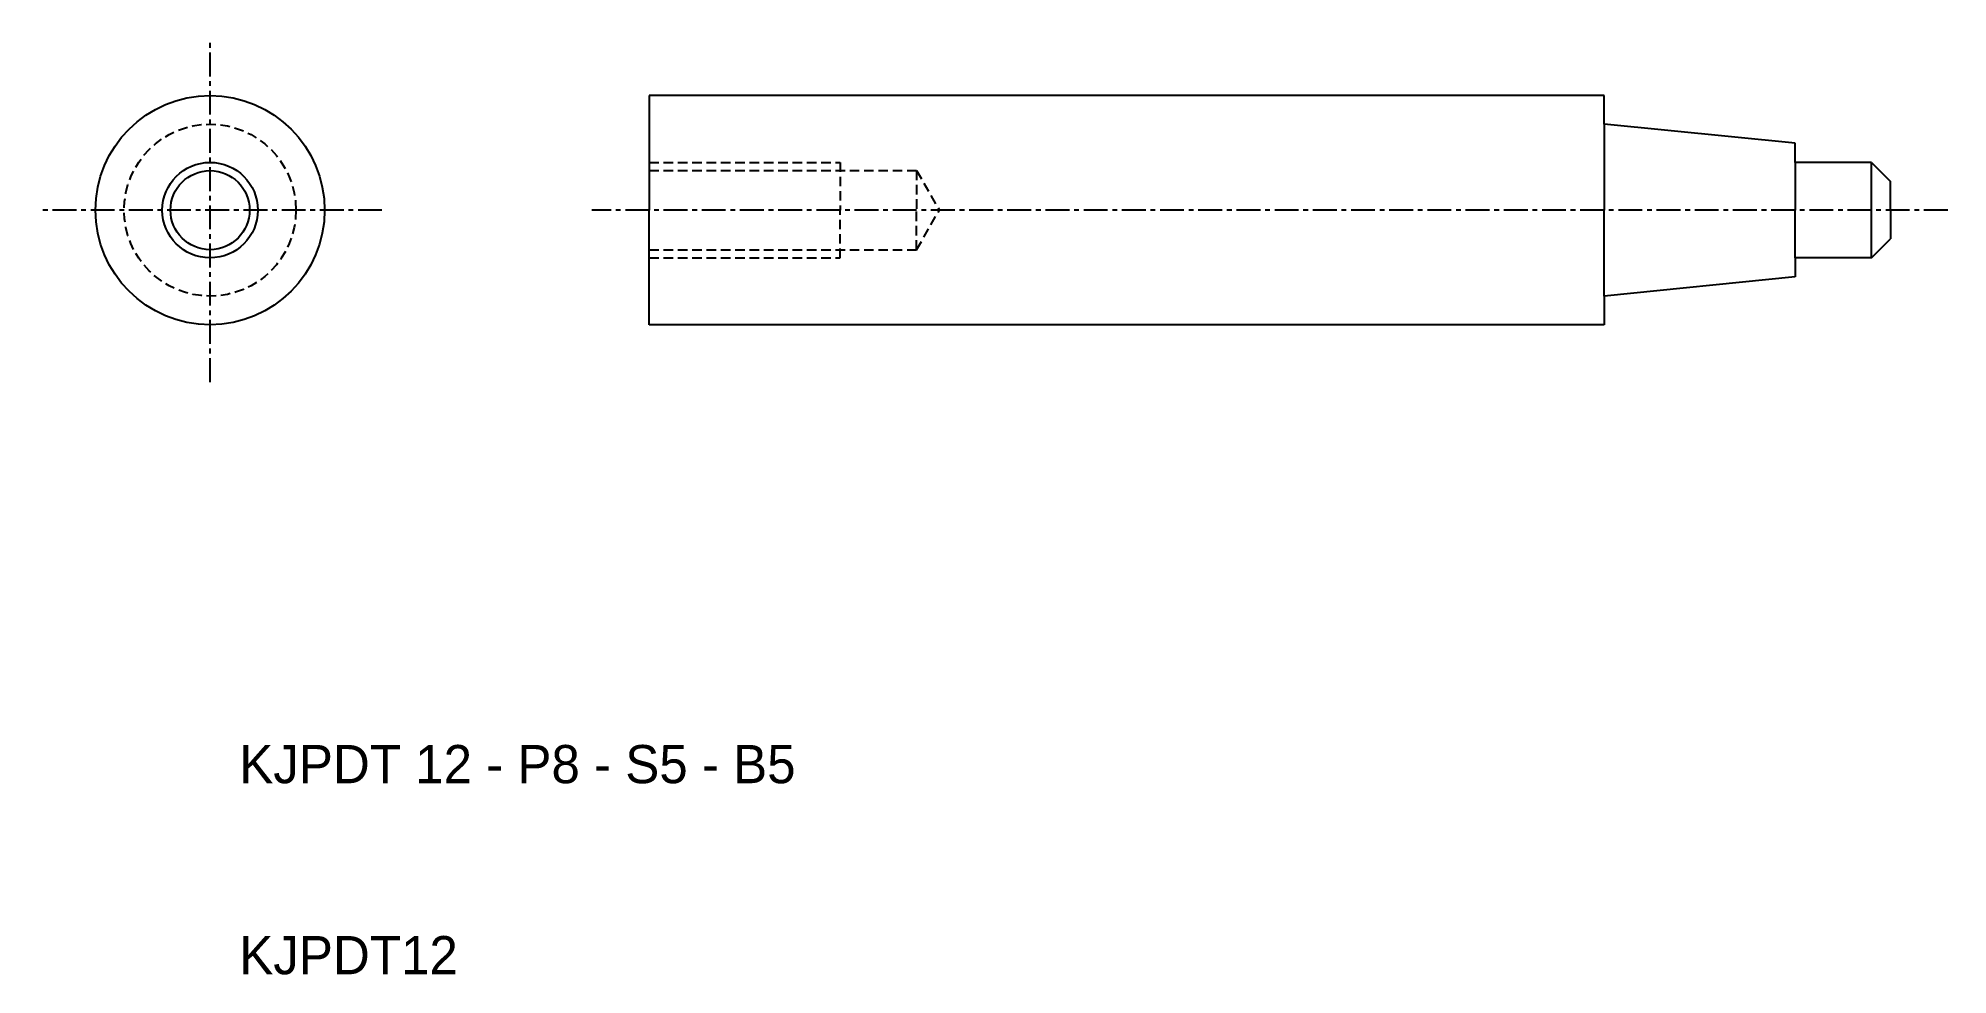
# Model space of a CAD drawing. Extents: x -32 to 68, y 10 to 59.
import ezdxf

# ---------------------------------------------------------------- set-up
doc = ezdxf.new("R2010")
doc.units = 0
doc.linetypes.add('CENTER', pattern=[2, 1.25, -0.25, 0.25, -0.25])
doc.linetypes.add('DASHED', pattern=[0.75, 0.5, -0.25])
doc.layers.get('0').update_dxf_attribs({"linetype": 'CONTINUOUS'})
doc.layers.add('CENTER', color=1, linetype='CENTER')

msp = doc.modelspace()

# ---------------------------------------------------------------- linework, layer by layer
at = {"color": 7, "linetype": 'CONTINUOUS'}
for p, q in [((0, 56), (0, 50)), ((50, 56), (0, 56)), ((50, 54.5), (50, 56)), ((60, 53.5), (50, 54.5)), ((50, 54.5), (50, 50)), ((60, 52.5), (60, 53.5)), ((64, 52.5), (60, 52.5)), ((60, 52.5), (60, 50)), ((64, 47.5), (64, 52.5)), ((64, 52.5), (65, 51.5)), ((65, 50), (65, 51.5)), ((0, 44), (0, 50)), ((50, 45.5), (50, 50)), ((60, 47.5), (60, 50)), ((65, 50), (65, 48.5)), ((64, 47.5), (65, 48.5)), ((64, 47.5), (60, 47.5)), ((60, 47.5), (60, 46.5)), ((60, 46.5), (50, 45.5)), ((50, 45.5), (50, 44)), ((50, 44), (0, 44))]:
    msp.add_line(p, q, dxfattribs=at)
at = {"color": 3, "linetype": 'DASHED'}
for p, q in [((0, 52.5), (10, 52.5)), ((0, 52.07), (14, 52.07)), ((10, 52.5), (10, 50)), ((14, 52.07), (15.19, 50)), ((14, 52.07), (14, 50)), ((10, 47.5), (10, 50)), ((14, 47.93), (14, 50)), ((14, 47.93), (15.19, 50)), ((0, 47.93), (14, 47.93)), ((0, 47.5), (10, 47.5))]:
    msp.add_line(p, q, dxfattribs=at)
at = {"color": 7, "linetype": 'CONTINUOUS'}
for radius in [6, 2.07]:
    msp.add_circle((-23, 50), radius, dxfattribs=at)
at = {"color": 3, "linetype": 'DASHED'}
msp.add_circle((-23, 50), 4.5, dxfattribs=at)
at = {"color": 3, "linetype": 'CONTINUOUS'}
msp.add_circle((-23, 50), 2.5, dxfattribs=at)
at = {"layer": 'CENTER', "color": 1, "linetype": 'CENTER'}
for p, q in [((-23, 41), (-23, 59)), ((-14, 50), (-32, 50)), ((68, 50), (-3, 50))]:
    msp.add_line(p, q, dxfattribs=at)

# ---------------------------------------------------------------- texts
at = {"color": 7, "linetype": 'CONTINUOUS'}
for s, p in [('KJPDT 12 - P8 - S5 - B5', (-21.47, 20)), ('KJPDT12', (-21.47, 10))]:
    msp.add_text(s, height=2, dxfattribs=at).set_placement(p)

doc.saveas('drawing.dxf')
